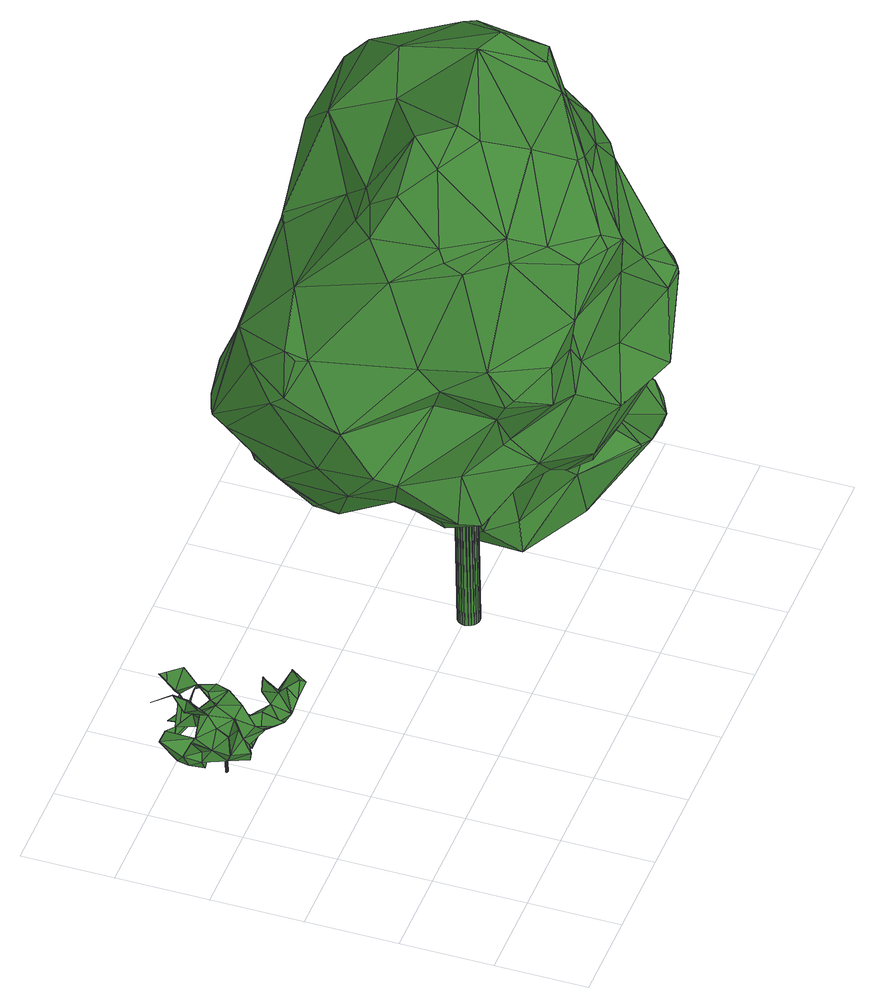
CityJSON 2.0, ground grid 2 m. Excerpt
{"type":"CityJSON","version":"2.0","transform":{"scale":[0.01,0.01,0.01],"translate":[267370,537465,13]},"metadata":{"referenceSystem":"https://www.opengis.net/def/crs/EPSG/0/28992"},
"CityObjects":{
"tree1":{"type":"SolitaryVegetationObject","attributes":{"gtid":674,"crown_width_m":2.68,"crown_median_z":14.89,"crown_r50_m":0.161,"crown_porosity":0.939,"trunk_H_m":1.44,"trunk_DBH_m":0.0382,"trunk_radius_m":0.0191,"trunk_base_height_m":13.45,"original_gtid":"676"},"geometry":[{"type":"MultiSurface","lod":"3","boundaries":[[[0,1,2]],[[3,4,5]],[[6,7,8]],[[6,8,9]],[[10,11,12]],[[13,14,15]],[[16,17,18]],[[19,20,21]],[[22,23,24]],[[25,26,27]],[[28,29,30]],[[31,32,33]],[[33,34,31]],[[35,36,37]],[[38,37,36]],[[39,40,41]],[[21,1,0]],[[42,43,44]],[[45,46,47]],[[38,48,37]],[[35,37,48]],[[49,30,32]],[[10,12,50]],[[51,52,53]],[[54,55,50]],[[42,7,43]],[[56,57,48]],[[58,59,60]],[[34,61,31]],[[62,63,33]],[[64,65,41]],[[66,33,67]],[[68,27,69]],[[70,71,72]],[[73,74,75]],[[30,49,35]],[[76,77,78]],[[46,79,80]],[[81,79,46]],[[82,83,21]],[[14,13,84]],[[14,84,77]],[[27,26,69]],[[41,65,67]],[[73,43,85]],[[86,53,52]],[[9,44,87]],[[83,88,89]],[[90,88,46]],[[91,92,58]],[[91,93,51]],[[10,50,55]],[[4,29,94]],[[58,92,59]],[[95,7,42]],[[80,96,97]],[[98,99,100]],[[101,102,86]],[[87,103,104]],[[2,89,105]],[[101,52,93]],[[86,52,101]],[[46,83,60]],[[46,60,82]],[[53,91,51]],[[58,60,106]],[[104,73,6]],[[94,107,108]],[[109,110,111]],[[28,30,35]],[[112,18,17]],[[51,93,52]],[[7,95,8]],[[67,113,56]],[[94,29,67]],[[35,49,36]],[[5,107,33]],[[38,36,27]],[[22,16,5]],[[114,89,115]],[[112,18,116]],[[13,117,84]],[[17,16,93]],[[118,15,119]],[[118,13,15]],[[119,120,121]],[[122,63,123]],[[118,124,125]],[[87,44,104]],[[70,98,0]],[[99,126,127]],[[114,115,105]],[[93,101,17]],[[77,76,14]],[[125,84,117]],[[4,128,5]],[[128,94,22]],[[125,124,129]],[[54,129,124]],[[130,121,15]],[[21,83,1]],[[70,131,71]],[[33,132,34]],[[133,67,65]],[[13,125,117]],[[116,18,23]],[[19,100,119]],[[134,135,136]],[[137,80,96]],[[27,138,122]],[[42,9,95]],[[44,9,42]],[[139,109,140]],[[85,43,65]],[[85,65,105]],[[25,141,142]],[[93,91,106]],[[58,106,91]],[[70,72,98]],[[20,143,47]],[[137,144,80]],[[69,26,145]],[[19,146,20]],[[61,36,49]],[[137,136,135]],[[99,147,148]],[[149,127,150]],[[99,127,147]],[[148,140,109]],[[105,64,2]],[[16,101,93]],[[27,123,25]],[[63,25,123]],[[24,18,17]],[[76,78,11]],[[151,87,103]],[[43,104,44]],[[100,120,119]],[[99,120,100]],[[13,118,125]],[[60,59,82]],[[83,82,59]],[[122,138,63]],[[62,116,139]],[[82,21,20]],[[26,142,145]],[[0,19,21]],[[0,100,19]],[[39,68,69]],[[39,38,68]],[[38,27,68]],[[76,55,130]],[[76,130,14]],[[39,41,38]],[[152,153,46]],[[99,148,154]],[[107,67,33]],[[130,55,121]],[[139,140,141]],[[24,16,22]],[[15,121,154]],[[47,143,115]],[[115,143,116]],[[82,20,47]],[[146,110,109]],[[146,109,20]],[[139,20,109]],[[61,138,36]],[[155,142,150]],[[47,46,82]],[[35,48,57]],[[107,94,67]],[[49,31,61]],[[32,31,49]],[[0,2,70]],[[43,7,65]],[[38,41,67]],[[64,105,65]],[[116,143,139]],[[141,149,156]],[[106,101,93]],[[24,101,16]],[[84,157,77]],[[124,119,121]],[[124,121,54]],[[108,112,74]],[[28,35,57]],[[152,46,135]],[[158,145,159]],[[23,18,24]],[[83,46,88]],[[38,67,56]],[[15,111,119]],[[94,128,4]],[[67,29,28]],[[149,141,140]],[[64,158,159]],[[146,19,111]],[[110,146,111]],[[19,119,111]],[[59,60,83]],[[71,131,160]],[[89,88,115]],[[129,84,125]],[[122,123,27]],[[99,72,126]],[[104,43,73]],[[126,160,155]],[[160,126,71]],[[30,29,4]],[[73,75,6]],[[159,2,64]],[[111,15,154]],[[154,148,111]],[[148,109,111]],[[66,133,74]],[[119,124,118]],[[135,144,137]],[[145,155,160]],[[155,145,142]],[[138,132,63]],[[63,132,33]],[[138,61,132]],[[34,132,61]],[[2,1,89]],[[139,141,62]],[[63,62,141]],[[89,114,105]],[[25,142,26]],[[45,115,116]],[[69,145,158]],[[59,92,60]],[[161,86,102]],[[106,60,102]],[[135,46,144]],[[92,102,60]],[[0,98,100]],[[126,72,71]],[[6,9,104]],[[87,104,9]],[[98,72,99]],[[139,143,20]],[[56,113,57]],[[74,97,22]],[[67,133,66]],[[23,97,105]],[[23,80,97]],[[33,66,62]],[[62,66,116]],[[112,116,66]],[[41,40,64]],[[64,40,158]],[[158,40,39]],[[39,69,158]],[[96,80,23]],[[22,96,23]],[[135,136,152]],[[91,86,161]],[[53,86,91]],[[159,131,2]],[[155,150,127]],[[155,127,126]],[[22,94,108]],[[5,108,107]],[[128,22,5]],[[16,108,5]],[[18,108,16]],[[112,108,18]],[[102,101,106]],[[17,101,24]],[[2,131,70]],[[162,63,141]],[[163,78,77]],[[157,78,163]],[[45,105,115]],[[45,116,23]],[[23,105,45]],[[160,131,145]],[[159,145,131]],[[9,8,95]],[[149,147,127]],[[140,148,147]],[[140,147,149]],[[30,164,32]],[[45,115,88]],[[45,47,115]],[[162,25,63]],[[112,66,74]],[[50,129,54]],[[89,1,83]],[[22,108,74]],[[129,157,84]],[[11,78,12]],[[50,157,129]],[[56,48,38]],[[76,11,55]],[[46,153,81]],[[130,15,14]],[[22,97,96]],[[74,73,97]],[[105,97,85]],[[141,25,162]],[[97,73,85]],[[55,11,10]],[[150,156,149]],[[142,141,156]],[[142,156,150]],[[80,144,46]],[[90,46,45]],[[90,45,88]],[[32,164,33]],[[152,136,153]],[[33,164,5]],[[3,5,164]],[[3,164,30]],[[4,3,30]],[[27,36,138]],[[81,153,136]],[[80,79,96]],[[96,79,137]],[[136,137,79]],[[136,79,81]],[[74,133,75]],[[133,65,75]],[[65,7,75]],[[7,6,75]],[[77,157,163]],[[50,12,78]],[[50,78,157]],[[55,54,121]],[[120,99,121]],[[67,28,113]],[[28,57,113]],[[92,161,102]],[[92,91,161]],[[154,165,99]],[[99,165,121]],[[154,121,165]],[[166,167,168]],[[166,168,169]],[[167,170,171]],[[167,171,168]],[[168,171,172]],[[168,172,169]],[[171,170,173]],[[171,173,172]],[[173,170,174]],[[173,174,172]],[[172,174,175]],[[172,175,169]],[[175,174,176]],[[175,176,169]],[[174,170,177]],[[174,177,176]],[[177,170,178]],[[177,178,176]],[[176,178,179]],[[176,179,169]],[[178,170,180]],[[178,180,179]],[[179,180,181]],[[179,181,169]],[[180,170,182]],[[180,182,181]],[[182,170,183]],[[182,183,181]],[[181,183,184]],[[181,184,169]],[[184,183,185]],[[184,185,169]],[[183,170,186]],[[183,186,185]],[[186,170,187]],[[186,187,185]],[[187,170,188]],[[187,188,185]],[[185,188,189]],[[185,189,169]],[[188,170,190]],[[188,190,189]],[[189,190,191]],[[189,191,169]],[[190,170,192]],[[190,192,191]],[[191,192,193]],[[191,193,169]],[[192,170,194]],[[192,194,193]],[[193,194,195]],[[193,195,169]],[[194,170,196]],[[194,196,195]],[[196,170,167]],[[196,167,195]],[[195,167,166]],[[195,166,169]]]}]},
"tree2":{"type":"SolitaryVegetationObject","attributes":{"gtid":294,"crown_width_m":9.06,"crown_median_z":21.16,"crown_r50_m":0.296,"crown_porosity":0.886,"trunk_H_m":7.73,"trunk_DBH_m":0.473,"trunk_radius_m":0.236,"trunk_base_height_m":13.43,"original_gtid":"294"},"geometry":[{"type":"Solid","lod":"3","boundaries":[[[[197,198,199]],[[200,201,202]],[[203,204,205]],[[206,207,208]],[[209,210,211]],[[212,213,214]],[[215,216,217]],[[218,219,220]],[[221,222,223]],[[224,215,225]],[[226,227,228]],[[226,228,229]],[[230,231,232]],[[233,234,235]],[[236,233,235]],[[237,214,210]],[[238,239,240]],[[241,242,220]],[[240,239,201]],[[243,244,245]],[[246,247,248]],[[237,210,209]],[[249,248,250]],[[203,251,252]],[[253,254,255]],[[256,257,258]],[[259,260,261]],[[262,263,264]],[[262,264,265]],[[266,258,257]],[[240,267,257]],[[268,235,269]],[[270,271,272]],[[202,220,219]],[[273,274,275]],[[236,276,277]],[[278,279,280]],[[281,282,283]],[[211,210,284]],[[237,283,282]],[[238,240,285]],[[238,201,239]],[[257,285,240]],[[285,286,238]],[[287,288,289]],[[290,281,244]],[[245,283,291]],[[257,267,266]],[[218,220,242]],[[257,256,285]],[[271,253,292]],[[293,294,295]],[[296,237,282]],[[296,214,237]],[[296,297,214]],[[266,267,200]],[[224,212,298]],[[290,244,243]],[[281,245,244]],[[299,300,301]],[[302,303,304]],[[229,303,302]],[[305,306,307]],[[308,309,224]],[[310,309,308]],[[251,311,312]],[[281,290,261]],[[281,261,282]],[[313,314,315]],[[316,287,317]],[[318,319,320]],[[200,250,266]],[[247,266,250]],[[321,322,223]],[[238,286,220]],[[211,323,324]],[[208,207,297]],[[246,325,326]],[[327,328,233]],[[329,259,295]],[[261,296,282]],[[237,209,283]],[[281,283,245]],[[321,330,322]],[[331,253,332]],[[211,324,218]],[[209,211,218]],[[333,270,199]],[[327,334,328]],[[298,212,335]],[[336,268,337]],[[338,301,339]],[[249,278,340]],[[341,227,342]],[[343,293,259]],[[344,229,345]],[[346,347,217]],[[284,210,214]],[[348,234,233]],[[251,349,252]],[[199,198,334]],[[350,231,351]],[[284,323,211]],[[333,199,334]],[[304,303,352]],[[253,271,254]],[[334,277,333]],[[277,334,327]],[[255,254,276]],[[321,223,335]],[[206,321,335]],[[200,267,201]],[[353,354,337]],[[314,354,353]],[[261,290,355]],[[261,355,259]],[[356,204,357]],[[212,214,207]],[[358,359,197]],[[201,267,240]],[[199,270,358]],[[231,230,351]],[[298,215,224]],[[217,216,346]],[[335,223,298]],[[223,322,221]],[[360,302,361]],[[362,338,363]],[[322,364,221]],[[365,340,366]],[[367,345,361]],[[368,369,370]],[[255,276,236]],[[371,372,326]],[[285,256,274]],[[373,365,374]],[[198,328,334]],[[375,376,377]],[[378,256,258]],[[292,272,271]],[[379,264,380]],[[378,376,375]],[[296,208,297]],[[365,381,340]],[[373,381,365]],[[270,276,254]],[[333,276,270]],[[277,276,333]],[[375,256,378]],[[273,350,382]],[[275,350,273]],[[375,274,256]],[[348,198,234]],[[299,301,354]],[[270,254,271]],[[253,331,292]],[[373,325,381]],[[312,383,349]],[[246,266,247]],[[258,246,378]],[[326,378,246]],[[330,289,364]],[[258,266,246]],[[316,204,356]],[[316,317,204]],[[384,373,385]],[[384,371,325]],[[384,325,373]],[[229,228,303]],[[386,338,362]],[[301,338,386]],[[302,360,229]],[[387,388,350]],[[318,388,387]],[[229,360,345]],[[315,389,226]],[[390,367,391]],[[314,392,354]],[[243,393,290]],[[370,290,393]],[[328,198,348]],[[233,328,348]],[[315,314,389]],[[354,301,332]],[[215,298,216]],[[223,216,298]],[[297,207,214]],[[394,264,395]],[[207,335,212]],[[224,309,213]],[[377,396,375]],[[361,391,367]],[[207,206,335]],[[217,225,215]],[[227,341,303]],[[337,354,332]],[[225,307,224]],[[246,381,325]],[[232,243,397]],[[247,250,248]],[[366,398,365]],[[217,307,225]],[[360,361,345]],[[223,346,216]],[[249,340,248]],[[366,399,394]],[[273,285,274]],[[220,202,238]],[[201,238,202]],[[218,242,209]],[[324,219,218]],[[272,363,358]],[[232,397,230]],[[400,401,311]],[[359,401,400]],[[241,209,242]],[[217,278,307]],[[305,250,306]],[[200,306,250]],[[356,402,316]],[[342,353,269]],[[364,322,330]],[[272,358,270]],[[283,209,291]],[[308,202,310]],[[308,306,202]],[[385,403,384]],[[204,404,357]],[[331,386,292]],[[326,376,378]],[[377,376,372]],[[372,376,326]],[[263,313,318]],[[405,197,406]],[[317,407,204]],[[329,260,259]],[[392,314,313]],[[371,326,325]],[[336,236,268]],[[235,268,236]],[[371,403,372]],[[372,403,374]],[[262,265,263]],[[272,292,362]],[[272,362,363]],[[287,408,304]],[[408,409,304]],[[313,319,318]],[[274,375,275]],[[319,315,344]],[[373,374,385]],[[405,235,234]],[[362,292,386]],[[406,197,400]],[[400,311,410]],[[400,410,342]],[[411,300,299]],[[412,300,411]],[[382,350,351]],[[382,351,397]],[[413,280,279]],[[371,384,403]],[[385,374,403]],[[311,414,312]],[[412,415,399]],[[392,313,411]],[[320,416,417]],[[301,386,331]],[[331,332,301]],[[316,402,418]],[[217,347,279]],[[217,279,278]],[[231,320,417]],[[405,234,198]],[[419,396,377]],[[405,198,197]],[[397,351,230]],[[420,421,379]],[[316,288,287]],[[323,284,213]],[[303,341,352]],[[318,420,380]],[[397,291,241]],[[243,291,397]],[[340,422,366]],[[412,411,263]],[[219,423,310]],[[368,344,369]],[[368,319,344]],[[265,264,394]],[[424,374,398]],[[339,300,414]],[[295,294,329]],[[279,404,413]],[[252,413,203]],[[203,413,404]],[[233,236,425]],[[374,365,398]],[[327,233,425]],[[426,427,305]],[[366,394,398]],[[202,306,200]],[[412,399,300]],[[345,369,344]],[[367,369,345]],[[275,375,396]],[[400,197,359]],[[332,253,337]],[[255,337,253]],[[393,417,416]],[[227,389,314]],[[245,291,243]],[[319,416,320]],[[364,418,221]],[[394,399,265]],[[420,318,387]],[[273,382,285]],[[341,428,352]],[[304,352,287]],[[418,222,221]],[[352,428,287]],[[330,287,289]],[[317,287,428]],[[337,255,336]],[[236,336,255]],[[296,261,260]],[[361,302,391]],[[227,353,342]],[[241,291,209]],[[303,228,227]],[[214,213,284]],[[370,343,290]],[[411,313,263]],[[224,307,308]],[[308,307,306]],[[241,286,397]],[[220,286,241]],[[349,383,252]],[[219,310,202]],[[407,205,204]],[[301,300,339]],[[205,311,251]],[[357,402,356]],[[409,302,304]],[[414,399,312]],[[296,260,208]],[[206,429,321]],[[430,421,420]],[[286,285,382]],[[286,382,397]],[[411,299,354]],[[411,354,392]],[[412,431,265]],[[263,265,431]],[[263,431,412]],[[295,259,293]],[[323,213,309]],[[224,213,212]],[[219,324,423]],[[310,423,309]],[[426,249,427]],[[275,396,430]],[[413,252,280]],[[250,305,427]],[[248,381,246]],[[428,410,407]],[[428,407,317]],[[342,410,341]],[[428,341,410]],[[407,410,311]],[[379,380,420]],[[248,340,381]],[[418,346,222]],[[346,402,347]],[[357,347,402]],[[393,243,417]],[[418,402,346]],[[205,251,203]],[[300,399,414]],[[432,321,429]],[[432,429,329]],[[432,329,321]],[[408,294,409]],[[430,420,387]],[[350,275,387]],[[275,430,387]],[[347,404,279]],[[357,404,347]],[[203,404,204]],[[309,423,323]],[[323,423,324]],[[406,269,405]],[[370,416,368]],[[312,399,383]],[[250,427,249]],[[249,426,278]],[[305,278,426]],[[390,391,293]],[[293,391,302]],[[319,368,416]],[[288,418,289]],[[337,268,269]],[[337,269,353]],[[358,363,359]],[[405,269,235]],[[342,269,400]],[[400,269,406]],[[311,401,339]],[[379,421,419]],[[419,421,396]],[[226,229,315]],[[227,226,389]],[[287,330,408]],[[229,344,315]],[[311,205,407]],[[222,346,223]],[[311,339,414]],[[251,312,349]],[[263,318,380]],[[199,358,197]],[[363,338,401]],[[339,401,338]],[[359,363,401]],[[208,429,206]],[[313,315,319]],[[232,417,243]],[[232,231,417]],[[372,424,395]],[[343,355,290]],[[259,355,343]],[[393,416,370]],[[263,380,264]],[[340,280,422]],[[252,422,280]],[[278,280,340]],[[277,425,236]],[[430,396,421]],[[321,294,330]],[[278,305,307]],[[366,422,383]],[[252,383,422]],[[366,383,399]],[[227,314,353]],[[390,293,343]],[[343,370,390]],[[369,390,370]],[[369,367,390]],[[409,293,302]],[[364,289,418]],[[277,327,425]],[[320,433,318]],[[288,316,418]],[[320,231,433]],[[388,318,433]],[[350,433,231]],[[388,433,350]],[[265,415,412]],[[265,399,415]],[[329,294,321]],[[408,330,294]],[[409,294,293]],[[372,374,424]],[[424,398,395]],[[395,398,394]],[[372,419,377]],[[395,419,372]],[[264,379,419]],[[264,419,395]],[[429,260,329]],[[429,208,260]],[[434,435,436]],[[434,436,437]],[[437,436,438]],[[437,438,439]],[[436,435,440]],[[436,440,438]],[[438,440,441]],[[438,441,439]],[[440,435,442]],[[440,442,441]],[[441,442,443]],[[441,443,439]],[[442,435,444]],[[442,444,443]],[[443,444,445]],[[443,445,439]],[[444,435,446]],[[444,446,445]],[[445,446,447]],[[445,447,439]],[[446,435,448]],[[446,448,447]],[[447,448,449]],[[447,449,439]],[[448,435,450]],[[448,450,449]],[[449,450,451]],[[449,451,439]],[[450,435,452]],[[450,452,451]],[[451,452,453]],[[451,453,439]],[[452,435,454]],[[452,454,453]],[[453,454,455]],[[453,455,439]],[[454,435,456]],[[454,456,455]],[[455,456,457]],[[455,457,439]],[[456,435,458]],[[456,458,457]],[[457,458,459]],[[457,459,439]],[[458,435,460]],[[458,460,459]],[[459,460,461]],[[459,461,439]],[[460,435,462]],[[460,462,461]],[[461,462,463]],[[461,463,439]],[[462,435,464]],[[462,464,463]],[[463,464,465]],[[463,465,439]],[[464,435,466]],[[464,466,465]],[[465,466,467]],[[465,467,439]],[[466,435,468]],[[466,468,467]],[[467,468,469]],[[467,469,439]],[[468,435,470]],[[468,470,469]],[[469,470,471]],[[469,471,439]],[[470,435,472]],[[470,472,471]],[[471,472,473]],[[471,473,439]],[[472,435,474]],[[472,474,473]],[[473,474,475]],[[473,475,439]],[[474,435,476]],[[474,476,475]],[[475,476,477]],[[475,477,439]],[[476,435,478]],[[476,478,477]],[[477,478,479]],[[477,479,439]],[[478,435,480]],[[478,480,479]],[[479,480,481]],[[479,481,439]],[[480,435,482]],[[480,482,481]],[[481,482,483]],[[481,483,439]],[[482,435,434]],[[482,434,483]],[[483,434,437]],[[483,437,439]]]]}]}
},
"vertices":[
[183,670,184],[209,702,230],[174,662,230],[57,753,183],[31,787,216],[81,772,184],[92,756,252],[75,722,282],[102,754,277],[91,780,292],[324,580,192],[331,601,176],[325,581,192],[304,667,159],[309,640,155],[271,636,160],[150,763,172],[150,762,173],[135,748,183],[223,662,165],[208,699,183],[208,698,183],[106,780,196],[127,750,223],[150,764,173],[100,620,160],[92,615,185],[57,652,183],[33,738,189],[31,787,217],[45,753,164],[83,738,136],[83,739,136],[98,723,168],[81,714,156],[32,738,189],[49,704,171],[63,709,186],[56,684,202],[89,661,217],[90,661,217],[101,691,222],[68,734,306],[103,754,277],[92,780,292],[176,731,223],[190,763,244],[190,740,229],[33,720,230],[42,728,162],[320,592,197],[163,815,154],[162,815,155],[163,816,155],[293,610,195],[295,588,169],[34,720,231],[32,720,231],[232,796,148],[240,786,184],[239,786,184],[64,702,145],[139,676,182],[107,660,141],[134,665,227],[114,713,239],[117,710,212],[70,725,211],[47,643,208],[48,642,208],[158,629,198],[152,612,201],[185,599,185],[94,756,252],[125,750,223],[93,756,251],[336,608,142],[344,631,143],[354,619,188],[177,804,225],[146,786,248],[203,796,268],[234,738,215],[234,738,216],[309,640,156],[115,731,235],[163,815,155],[90,826,260],[190,740,230],[209,703,230],[190,762,244],[205,803,146],[232,797,148],[161,777,160],[76,790,207],[67,734,306],[146,786,249],[126,750,224],[194,630,158],[223,590,166],[229,639,174],[161,777,161],[204,787,169],[90,826,261],[92,780,291],[145,708,241],[204,785,169],[81,772,186],[106,779,196],[203,668,150],[227,683,134],[231,652,150],[135,747,183],[33,721,231],[164,700,222],[176,730,223],[160,713,212],[322,670,181],[304,667,160],[271,636,161],[237,606,152],[270,592,149],[96,685,175],[100,648,158],[294,627,175],[320,670,181],[185,597,185],[185,598,185],[76,790,206],[300,627,173],[300,627,172],[157,629,198],[83,702,164],[114,731,235],[182,841,256],[178,804,225],[182,840,256],[176,804,225],[82,702,164],[185,672,168],[158,636,138],[151,646,156],[112,626,188],[207,698,183],[177,803,225],[103,635,209],[227,683,135],[194,630,157],[194,630,156],[167,641,167],[152,612,200],[90,826,259],[204,796,267],[204,796,268],[237,606,151],[146,604,206],[157,629,197],[353,620,188],[87,639,244],[134,664,227],[146,605,206],[205,803,147],[101,648,158],[355,620,188],[57,753,182],[237,605,152],[160,695,189],[177,695,45],[159,695,189],[158,695,189],[175,695,45],[177,696,45],[159,696,189],[176,696,45],[176,697,45],[159,697,189],[158,697,189],[175,697,45],[174,697,45],[157,697,189],[174,696,45],[156,696,189],[173,696,45],[173,695,45],[156,695,189],[156,694,189],[173,694,45],[174,694,45],[174,693,45],[157,693,189],[175,693,45],[158,693,189],[176,693,45],[159,693,189],[176,694,45],[159,694,189],[177,694,45],
[1254,355,351],[1377,246,249],[1275,344,210],[392,745,1029],[293,614,1083],[407,635,1153],[1001,668,760],[1053,678,816],[1031,639,755],[996,456,1424],[886,366,1511],[931,280,1460],[467,207,1356],[602,310,1473],[529,376,1439],[824,559,1469],[743,536,1403],[820,392,1512],[908,705,1327],[928,694,1319],[856,728,1144],[422,335,1329],[425,482,1311],[374,424,1252],[1087,510,1195],[1057,596,1209],[1053,611,1228],[729,676,1341],[784,743,1257],[983,150,709],[1011,189,625],[1032,157,763],[1007,51,860],[385,163,1006],[439,99,970],[452,107,1057],[1291,159,224],[1336,236,270],[1162,223,311],[1143,137,286],[642,217,1444],[284,562,1080],[282,589,1073],[258,604,992],[417,283,1279],[411,321,1304],[519,82,1132],[631,52,1238],[556,86,1248],[423,815,768],[432,818,797],[506,826,826],[592,717,872],[470,778,949],[982,568,685],[900,678,819],[866,314,166],[968,315,146],[1023,234,167],[298,548,788],[265,635,963],[351,758,793],[886,166,1273],[881,225,1382],[739,138,1369],[517,312,638],[701,196,555],[504,347,524],[688,352,680],[354,789,816],[315,694,1010],[1103,148,302],[1064,295,411],[1121,385,142],[975,427,114],[1025,447,138],[392,335,939],[277,422,813],[310,383,779],[1132,233,149],[1176,222,163],[776,768,988],[835,742,949],[787,720,915],[631,66,1271],[710,143,1381],[521,140,1309],[612,361,1489],[259,485,927],[350,354,1064],[1107,411,894],[1046,512,956],[1042,493,1026],[676,36,1230],[458,198,1301],[912,466,129],[982,160,1156],[1020,240,1174],[985,171,1192],[844,222,1427],[881,267,1462],[912,653,1386],[869,273,442],[912,315,529],[889,349,333],[1012,79,950],[1044,169,780],[1103,289,878],[622,737,1129],[598,724,1136],[626,736,1140],[611,595,1243],[549,532,1328],[480,530,1299],[1021,547,604],[910,508,636],[713,108,612],[893,119,534],[882,25,741],[1062,616,910],[1115,481,752],[538,164,714],[718,54,750],[597,108,865],[1073,429,1296],[1092,471,1233],[571,438,1474],[480,443,1388],[567,776,623],[452,660,580],[1307,175,175],[1342,184,221],[1015,221,1229],[1102,415,1138],[849,391,212],[867,321,244],[1255,300,154],[1333,211,165],[978,478,1430],[1100,146,299],[968,234,308],[947,448,323],[1008,397,495],[642,814,800],[1087,333,735],[1073,396,569],[834,98,1092],[868,3,756],[952,15,922],[1000,657,1168],[926,702,972],[1350,204,251],[899,503,740],[409,208,924],[383,181,984],[1121,343,801],[1008,188,552],[860,254,423],[761,139,1215],[1054,663,871],[1031,678,880],[1106,431,287],[1095,442,375],[991,43,921],[973,33,939],[931,473,281],[1033,487,315],[1101,461,1169],[676,734,585],[677,672,675],[947,15,941],[788,82,852],[908,21,913],[769,72,1059],[576,777,516],[470,615,527],[612,792,531],[614,726,539],[315,488,718],[390,575,608],[415,542,573],[361,647,679],[501,349,521],[500,267,602],[581,809,710],[357,310,1011],[838,492,763],[597,794,523],[599,792,521],[877,427,238],[418,285,745],[490,223,786],[955,139,693],[908,73,981],[976,51,959],[829,153,486],[642,136,1006],[648,481,603],[643,481,604],[428,430,627],[372,215,1077],[656,709,591],[758,460,654],[1102,424,455],[1054,447,443],[1016,653,1005],[579,774,515],[981,686,874],[1253,332,341],[1253,352,353],[1105,501,719],[1049,346,1102],[1015,225,986],[1086,449,633],[751,180,516],[917,280,581],[902,681,820],[911,504,633],[900,380,705],[650,114,906],[605,122,975],[1027,561,1084],[458,431,604],[443,251,603],[446,338,585],[662,615,784],[495,506,1336],[555,646,637],[1270,162,212],[710,679,968],[530,668,1024],[1115,420,755],[946,307,1393],[412,290,621],[811,235,733],[949,329,1334],[502,211,795],[799,395,43],[775,395,43],[798,401,43],[787,403,816],[787,410,816],[764,404,816],[796,407,43],[784,415,816],[792,412,43],[780,420,816],[787,415,43],[776,424,816],[781,418,43],[770,426,816],[775,419,43],[764,427,816],[769,418,43],[758,427,816],[763,416,43],[752,424,816],[758,412,42],[747,421,816],[755,407,42],[743,416,816],[752,401,43],[741,410,816],[751,395,43],[740,404,816],[752,389,43],[741,398,816],[754,383,43],[743,392,816],[758,378,43],[747,387,816],[763,375,43],[752,383,816],[769,372,43],[757,381,816],[775,371,43],[763,380,816],[781,372,43],[769,381,816],[787,374,43],[775,383,816],[792,378,43],[780,387,816],[795,383,43],[784,392,816],[798,389,43],[786,397,816]
]}
